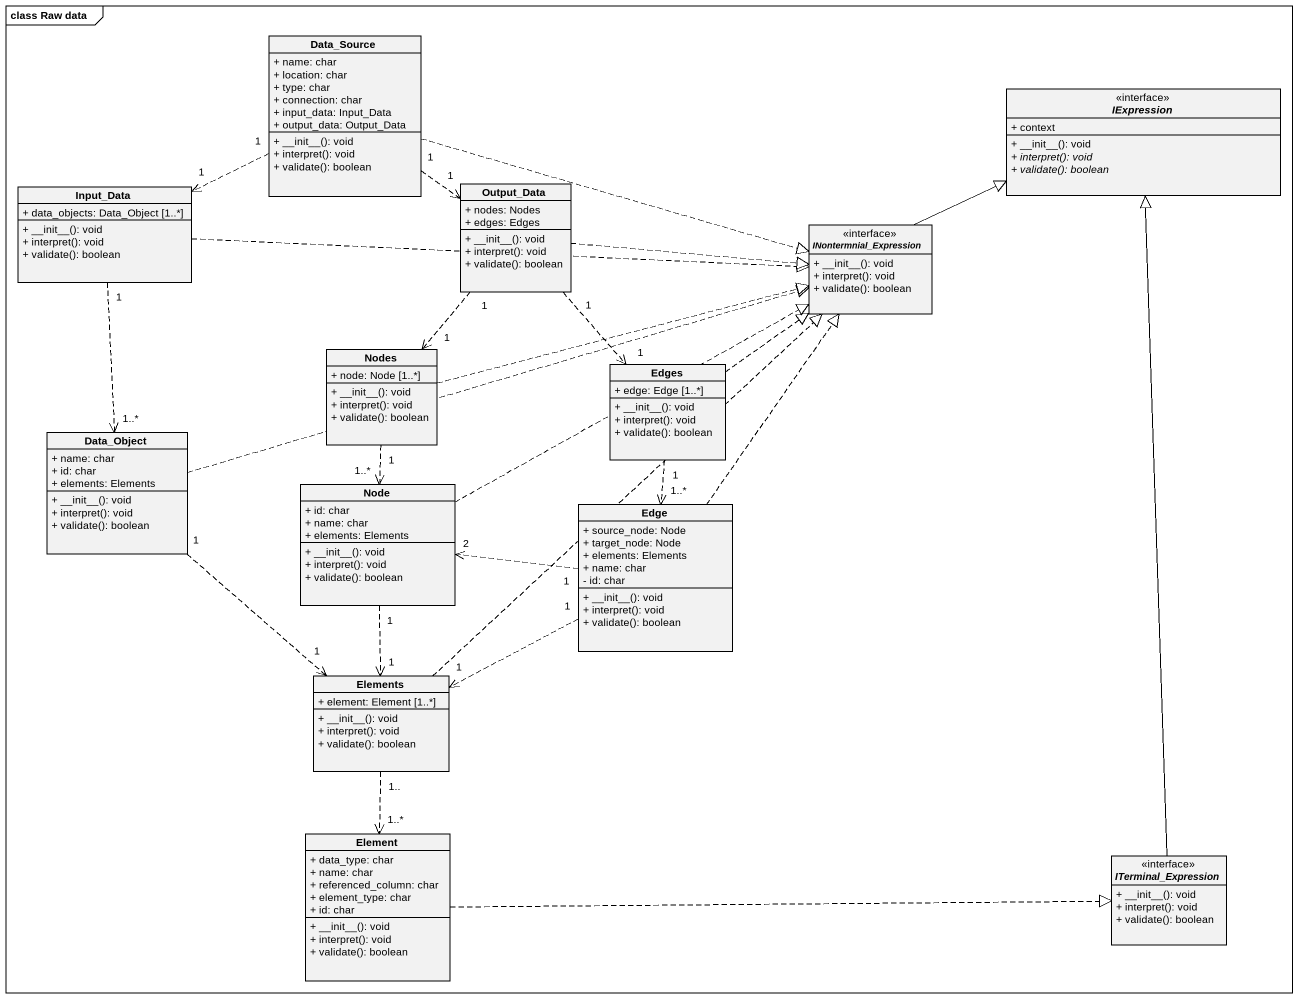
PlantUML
@startuml
mainframe class Raw data
hide circle
hide empty members
skinparam classAttributeIconSize 0
class Data_Source {
  + name: char
  + location: char
  + type: char
  + connection: char
  + input_data: Input_Data
  + output_data: Output_Data
  + ~__init~__(): void
  + interpret(): void
  + validate(): boolean
}
interface IExpression {
  + context
  + ~__init~__(): void
  {abstract} + interpret(): void
  {abstract} + validate(): boolean
}
class Input_Data {
  + data_objects: Data_Object [1..*]
  + ~__init~__(): void
  + interpret(): void
  + validate(): boolean
}
class Output_Data {
  + nodes: Nodes
  + edges: Edges
  + ~__init~__(): void
  + interpret(): void
  + validate(): boolean
}
interface INontermnial_Expression {
  + ~__init~__(): void
  + interpret(): void
  + validate(): boolean
}
class Nodes {
  + node: Node [1..*]
  + ~__init~__(): void
  + interpret(): void
  + validate(): boolean
}
class Edges {
  + edge: Edge [1..*]
  + ~__init~__(): void
  + interpret(): void
  + validate(): boolean
}
class Data_Object {
  + name: char
  + id: char
  + elements: Elements
  + ~__init~__(): void
  + interpret(): void
  + validate(): boolean
}
class "Node" as Node_ {
  + id: char
  + name: char
  + elements: Elements
  + ~__init~__(): void
  + interpret(): void
  + validate(): boolean
}
class Edge {
  + source_node: Node
  + target_node: Node
  + elements: Elements
  + name: char
  - id: char
  + ~__init~__(): void
  + interpret(): void
  + validate(): boolean
}
class Elements {
  + element: Element [1..*]
  + ~__init~__(): void
  + interpret(): void
  + validate(): boolean
}
class Element {
  + data_type: char
  + name: char
  + referenced_column: char
  + element_type: char
  + id: char
  + ~__init~__(): void
  + interpret(): void
  + validate(): boolean
}
interface ITerminal_Expression {
  + ~__init~__(): void
  + interpret(): void
  + validate(): boolean
}
Data_Source "1" .left.> "1" Input_Data
Data_Source "1" ..> "1" Output_Data
Data_Source .right.|> INontermnial_Expression
Input_Data .right.|> INontermnial_Expression
Input_Data "1" ..> "1..*" Data_Object
Output_Data .right.|> INontermnial_Expression
Output_Data "1" ..> "1" Nodes
Output_Data "1" ..> "1" Edges
INontermnial_Expression -right-|> IExpression
Nodes .right.|> INontermnial_Expression
Nodes "1" ..> "1..*" Node_
Edges .up.|> INontermnial_Expression
Edges "1" ..> "1..*" Edge
Data_Object .right.|> INontermnial_Expression
Data_Object "1" ..> "1" Elements
Node_ .right.|> INontermnial_Expression
Node_ "1" ..> "1" Elements
Edge .up.|> INontermnial_Expression
Edge "1" .left.> "2" Node_
Edge "1" .left.> "1" Elements
Elements .up.|> INontermnial_Expression
Elements "1.." ..> "1..*" Element
Element .right.|> ITerminal_Expression
ITerminal_Expression -up-|> IExpression
@enduml
